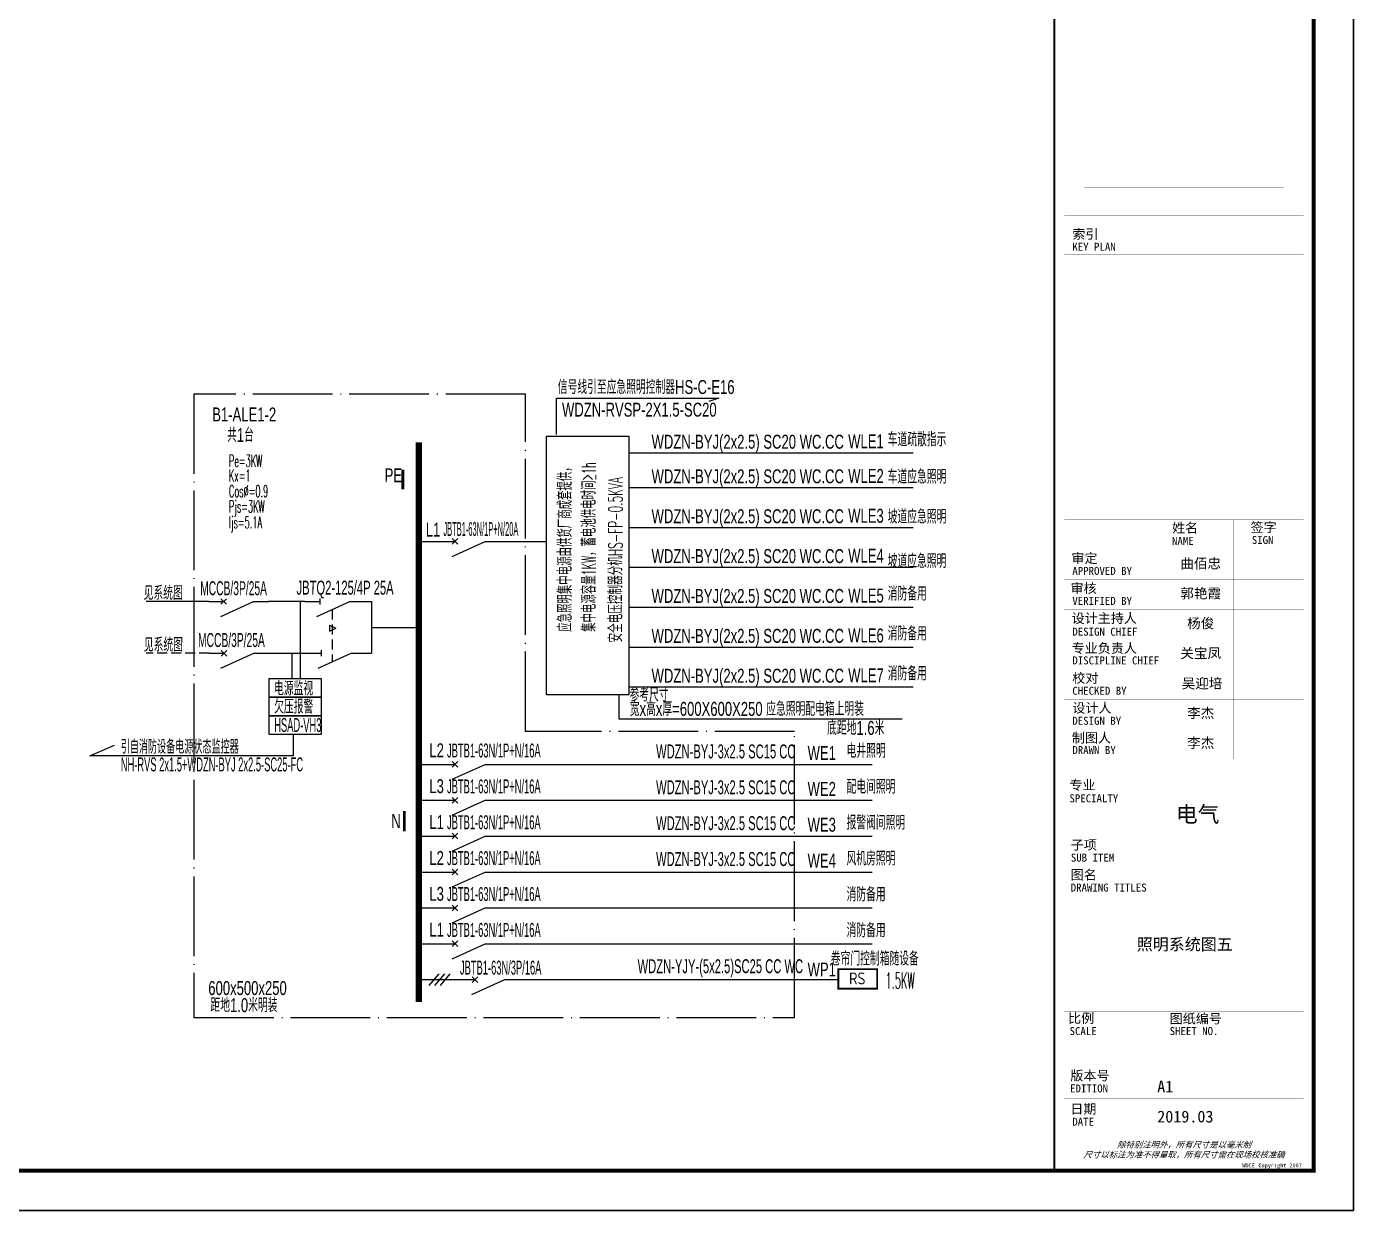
# Model space of a CAD drawing. Extents: x 776418 to 2076422, y -1170708 to 498544.
# Drawn here: x 1210416 to 1243693, y -898526 to -868826 of the extents above; entities that cross this region are included whole.
import ezdxf
from ezdxf.enums import TextEntityAlignment as Align

# ---------------------------------------------------------------- set-up
doc = ezdxf.new("R2010")
doc.units = 0
doc.header["$LTSCALE"] = 1000
doc.header["$MEASUREMENT"] = 0
for name, pattern in [('CONTINOUS', [0]), ('DASH', [0.35, 0.25, -0.1]), ('DOTE', [2.42, 2, -0.2, 0.02, -0.2]), ('HIDDEN', [0.375, 0.25, -0.125])]:
    doc.linetypes.add(name, pattern=pattern)
doc.layers.get('0').update_dxf_attribs({"linetype": 'CONTINUOUS'})
for name, color, linetype in [('D-TEXT', 7, 'CONTINUOUS'), ('DIM-动力', 3, 'CONTINUOUS'), ('DQ', 255, 'CONTINOUS'), ('EL-1', 4, 'DASH'), ('EL-TEXT', 3, 'CONTINUOUS'), ('EQUIP-消防', 80, 'CONTINUOUS'), ('PUB_TEXT', 255, 'CONTINUOUS'), ('SHEET_LINE', 6, 'CONTINUOUS'), ('SHEET_TEXT', 7, 'CONTINUOUS'), ('SIG_TEXT', 7, 'CONTINUOUS'), ('TEL_SYMB', 3, 'CONTINUOUS'), ('TEL_TEXT', 3, 'CONTINUOUS'), ('TEL_TITLE', 7, 'CONTINUOUS'), ('WIRE', 4, 'CONTINUOUS'), ('WIRE-动力', 2, 'CONTINUOUS'), ('WIRE-照明', 1, 'CONTINUOUS'), ('WIRE-通讯', 4, 'CONTINUOUS'), ('XT', 6, 'CONTINUOUS'), ('字', 7, 'CONTINUOUS')]:
    doc.layers.add(name, color=color, linetype=linetype)
doc.styles.add('_COMPLEX', font='ROS', dxfattribs={"width": 0.6, "bigfont": 'JD'})
doc.styles.add('_HZTXT', font='txt.shx', dxfattribs={"width": 0.8, "bigfont": 'HZTXT.shx'})
doc.styles.add('_JD', font='ros.shx', dxfattribs={"width": 0.8, "bigfont": 'JD.shx'})
doc.styles.add('_TEL_DIM', font='SIMPLEX', dxfattribs={"width": 0.7, "height": 3.5, "bigfont": 'HZTXT'})
doc.styles.add('B', font='ros.shx', dxfattribs={"width": 0.8, "bigfont": 'jd.shx'})
doc.styles.add('DIM_FONT', font='SIMPLEX', dxfattribs={"width": 0.7, "bigfont": 'GBCBIG'})
doc.styles.get("Standard").update_dxf_attribs({"font": 'gbenor.shx', "bigfont": 'gbcbig.shx'})
doc.styles.add('华文细黑', font='STXIHEI.TTF')

# ---------------------------------------------------------------- blocks, each defined once
blk = doc.blocks.new('A$C00115E70')
at = {"layer": 'WIRE-通讯', "ltscale": 0.001}
blk.add_lwpolyline([(-84100, 59400), (0, 59400), (0, 0), (-84100, 0)], close=True, dxfattribs=at)
blk = doc.blocks.new('WDCE Copyright200X')
at = {"const_width": 0.016}
blk.add_lwpolyline([(-10.6, 1.26, 1), (-11.4, 1.26, 1)], format="xyb", close=True, dxfattribs=at)
at = {"style": '华文细黑'}
for s, p in [('WDCE ', (-11.46, 0.5)), ('     Copyright ', (-3.51, 0.5))]:
    blk.add_text(s, height=1, dxfattribs=at).set_placement(p, align=Align.BOTTOM_RIGHT)
blk.add_text('c', height=0.6, dxfattribs=at).set_placement((-11.04, 1.35), align=Align.MIDDLE_CENTER)
blk.add_attdef('200X', text='', height=1, dxfattribs=at).set_placement((-0.45, 0.5), align=Align.BOTTOM_RIGHT)
blk = doc.blocks.new('A$C51FB5BAD')
at = {"layer": 'SHEET_LINE', "const_width": 50}
blk.add_lwpolyline([(-6500, -57400), (0, -57400), (0, -6150), (-6500, -6150)], close=True, dxfattribs=at)
at = {"layer": 'SHEET_LINE', "const_width": 5}
for points in [[(-6250, -15740), (-6250, -33443)], [(-6250, -33443), (-250, -33443), (-250, -15740)], [(-5750, -32740), (-750, -32740)], [(-6250, -33443), (-250, -33443)], [(-6250, -34426), (-250, -34426)], [(-6250, -47074), (-250, -47074), (-250, -41074), (-6250, -41074), (-6250, -47074)], [(-3750, -41074), (-3750, -47074)], [(-2000, -41074), (-2000, -47074)], [(-6250, -41824), (-250, -41824)], [(-6250, -42574), (-250, -42574)], [(-6250, -43324), (-250, -43324)], [(-6250, -44074), (-250, -44074)], [(-6250, -44824), (-250, -44824)], [(-6250, -45574), (-250, -45574)], [(-6250, -46324), (-250, -46324)], [(-6250, -47550), (-250, -47550), (-250, -56400), (-6250, -56400), (-6250, -47550)], [(-6250, -49050), (-250, -49050)], [(-6250, -49800), (-250, -49800)], [(-6250, -53400), (-250, -53400)], [(-3750, -53400), (-3750, -54800)], [(-6250, -54800), (-250, -54800)], [(-6250, -55600), (-250, -55600)]]:
    blk.add_lwpolyline(points, dxfattribs=at)
at = {"layer": 'SHEET_TEXT', "xscale": 100, "yscale": 100, "zscale": 100}
blk.add_blockref('WDCE Copyright200X', (-250, -57400), dxfattribs=at).add_auto_attribs({'200X': '2007'})
at = {"layer": 'SHEET_TEXT', "style": '华文细黑'}
for s, height, p in [('索引', 240, (-6050, -33786)), ('KEY PLAN', 200, (-6050, -34126)), ('姓名', 240, (-3550, -41153)), ('签字', 240, (-1581, -41143)), ('NAME', 200, (-3550, -41504)), ('SIGN', 200, (-1550, -41480)), ('审定', 240, (-6073, -41919)), ('APPROVED BY', 200, (-6050, -42256)), ('审核', 240, (-6095, -42671)), ('VERIFIED BY', 200, (-6050, -43009)), ('设计主持人', 240, (-6068, -43424)), ('DESIGN CHIEF', 200, (-6050, -43781)), ('专业负责人', 240, (-6067, -44174)), ('DISCIPLINE CHIEF', 200, (-6050, -44502)), ('校对', 240, (-6050, -44924)), ('CHECKED BY', 200, (-6050, -45263)), ('设计人', 240, (-6050, -45674)), ('DESIGN BY', 200, (-6050, -46017)), ('制图人', 240, (-6061, -46424)), ('DRAWN BY', 200, (-6050, -46750)), ('专业', 240, (-6123, -47607)), ('SPECIALTY', 200, (-6123, -47962)), ('子项', 240, (-6088, -49108)), ('SUB ITEM', 200, (-6088, -49450)), ('图名', 240, (-6091, -49859)), ('DRAWING TITLES', 200, (-6091, -50200)), ('比例', 240, (-6156, -53458)), ('图纸编号', 240, (-3610, -53468)), ('SCALE', 200, (-6119, -53800)), ('SHEET NO.', 200, (-3610, -53800)), ('版本号', 240, (-6100, -54897)), ('EDITION', 200, (-6106, -55239)), ('日期', 240, (-6100, -55732)), ('DATE', 200, (-6050, -56074))]:
    blk.add_text(s, height=height, dxfattribs=at).set_placement(p, align=Align.TOP_LEFT)
at = {"layer": 'SHEET_TEXT', "style": '华文细黑', "oblique": 20}
for s, p in [('尺寸以标注为准不得量取，所有尺寸需在现场校核准确', (-3250, -57000)), ('除特别注明外，所有尺寸是以毫米制', (-3250, -56750))]:
    blk.add_text(s, height=150, dxfattribs=at).set_placement(p, align=Align.MIDDLE_CENTER)
at = {"layer": '字', "style": '华文细黑'}
for s, p in [('A1', (-3921, -55441)), ('2019.03', (-3921, -56193))]:
    blk.add_text(s, height=296.2, dxfattribs=at).set_placement(p)
at = {"layer": '字', "insert": (-2908, -48482), "char_height": 400, "width": 78154.16, "attachment_point": 5, "style": '华文细黑'}
blk.add_mtext('电气', dxfattribs=at)
blk = doc.blocks.new('M_M7')
for p, q in [((-0.25, -0.2), (0, -0.75)), ((-0.047, -0.297), (0.047, -0.203)), ((-0.047, -0.203), (0.047, -0.297))]:
    blk.add_line(p, q)
for points in [[(0, 0), (0, -0.25)], [(0, -0.75), (0, -1)]]:
    blk.add_lwpolyline(points)
at = {"width": 0.8, "flags": 9}
blk.add_attdef('S', (0.25, -0.5), '', height=0.2, dxfattribs=at)
blk = doc.blocks.new('M_M8')
for p, q in [((-0.25, -0.2), (0, -0.75)), ((0.05, -0.25), (-0.05, -0.25))]:
    blk.add_line(p, q)
for points in [[(0, 0), (0, -0.25)], [(0, -0.75), (0, -1)]]:
    blk.add_lwpolyline(points)
at = {"style": 'DIM_FONT', "width": 0.8, "flags": 9}
blk.add_attdef('S', (0.25, -0.5), '', height=0.2, dxfattribs=at)
blk = doc.blocks.new('$equip$00002770')
for p, q in [((-0.65, 0.65), (-0.65, 0)), ((0.65, 0.65), (-0.65, 0.65)), ((0.65, 0), (0.65, 0.65)), ((-0.65, 0), (0.65, 0))]:
    blk.add_line(p, q)
at = {"const_width": 0.06}
blk.add_lwpolyline([(-0.65, 0.65), (-0.65, 0), (0.65, 0), (0.65, 0.65), (-0.65, 0.65), (-0.65, 0)], dxfattribs=at)
for p in [(0, 0.65), (-0.65, 0.325), (0, 0), (0.65, 0.325)]:
    blk.add_point(p)
at = {"color": 7}
blk.add_attdef('$TEXT$', text='', height=0.4, dxfattribs=at).set_placement((-0.014, 0.343), align=Align.MIDDLE_CENTER)
at = {"color": 7, "flags": 1}
for tag, height, p in [('B', 0.4, (0.905, 0.246)), ('A', 0.00002, (0, 0))]:
    blk.add_attdef(tag, text='', height=height, dxfattribs=at).set_placement(p, align=Align.MIDDLE_CENTER)

msp = doc.modelspace()

# ---------------------------------------------------------------- linework, layer by layer
at = {"color": 0, "linetype": 'DOTE'}
for p, q in [((1222929, -878045), (1214615, -878045)), ((1214615, -878045), (1214615, -893686)), ((1222929, -886508), (1222929, -878045)), ((1229679, -886508), (1222929, -886508)), ((1229679, -893686), (1229679, -886508)), ((1214615, -893686), (1229679, -893686))]:
    msp.add_line(p, q, dxfattribs=at)
at = {"color": 1, "linetype": 'Continuous', "const_width": 72.9}
for points in [[(1219856, -879943), (1219856, -880440)], [(1219891, -888503), (1219891, -889013)]]:
    msp.add_lwpolyline(points, dxfattribs=at)
at = {"layer": 'DIM-动力', "ltscale": 0.001}
msp.add_lwpolyline([(1159593, -898526), (1243693, -898526), (1243693, -839126), (1159593, -839126)], close=True, dxfattribs=at)
at = {"layer": 'EL-1'}
msp.add_line((1214993, -884549), (1213419, -884549), dxfattribs=at)
at = {"layer": 'PUB_TEXT'}
for p, q in [((1225269, -885594), (1225269, -886194)), ((1225269, -886194), (1232372, -886194))]:
    msp.add_line(p, q, dxfattribs=at)
at = {"layer": 'TEL_SYMB'}
msp.add_lwpolyline([(1225519, -879102), (1225519, -885594), (1223453, -885594), (1223453, -879102)], close=True, dxfattribs=at)
at = {"layer": 'TEL_TITLE'}
msp.add_lwpolyline([(1159593, -898526), (1243693, -898526), (1243693, -839126), (1159593, -839126)], close=True, dxfattribs=at)
at = {"layer": 'TEL_TITLE', "const_width": 100}
msp.add_lwpolyline([(1162093, -897526), (1242693, -897526), (1242693, -840126), (1162093, -840126)], close=True, dxfattribs=at)
at = {"layer": 'WIRE', "color": 6}
for p, q in [((1212007, -887120), (1212623, -886854)), ((1217099, -887120), (1212007, -887120))]:
    msp.add_line(p, q, dxfattribs=at)
at = {"layer": 'WIRE-动力'}
for p, q in [((1220756, -892589), (1220508, -892883)), ((1220896, -892589), (1220648, -892883)), ((1221036, -892589), (1220788, -892883))]:
    msp.add_line(p, q, dxfattribs=at)
at = {"layer": 'WIRE-照明'}
for p, q in [((1223703, -879058), (1223703, -878150)), ((1227781, -878150), (1227526, -878236)), ((1225519, -879522), (1232654, -879522)), ((1225519, -880390), (1232654, -880390)), ((1225519, -881391), (1232654, -881391)), ((1220258, -881742), (1220790, -881742)), ((1221965, -881742), (1223453, -881742)), ((1225519, -882391), (1232654, -882391)), ((1218710, -883250), (1219070, -883250)), ((1219070, -883250), (1219070, -884549)), ((1225519, -883391), (1232654, -883391)), ((1218018, -883846), (1218018, -883994)), ((1218018, -883846), (1218177, -883920)), ((1218018, -883994), (1218177, -883920)), ((1219070, -883900), (1220258, -883900)), ((1225519, -884392), (1232654, -884392)), ((1218707, -884549), (1219070, -884549)), ((1225519, -885392), (1232654, -885392)), ((1220258, -887336), (1220790, -887336)), ((1221965, -887336), (1231621, -887336)), ((1220258, -888236), (1220790, -888236)), ((1221965, -888236), (1231621, -888236)), ((1220258, -889136), (1220790, -889136)), ((1221965, -889136), (1231621, -889136)), ((1220258, -890036), (1220790, -890036)), ((1221965, -890036), (1231621, -890036)), ((1220258, -890936), (1220790, -890936)), ((1221965, -890936), (1231621, -890936)), ((1220258, -891836), (1220790, -891836)), ((1221965, -891836), (1231621, -891836)), ((1220258, -892736), (1220790, -892736)), ((1220258, -892736), (1221662, -892736)), ((1222600, -892736), (1230774, -892736))]:
    msp.add_line(p, q, dxfattribs=at)
at = {"layer": 'WIRE-照明', "linetype": 'Continuous'}
for p, q in [((1214986, -883250), (1213415, -883250)), ((1217397, -883250), (1216486, -883250)), ((1216493, -884549), (1217430, -884549))]:
    msp.add_line(p, q, dxfattribs=at)
at = {"layer": 'WIRE-照明', "linetype": 'HIDDEN'}
msp.add_line((1218080, -883451), (1218080, -884765), dxfattribs=at)
at = {"layer": 'WIRE-照明'}
msp.add_lwpolyline([(1223703, -878150), (1227781, -878150)], dxfattribs=at)
at = {"layer": 'WIRE-照明', "const_width": 160}
msp.add_lwpolyline([(1220258, -879259), (1220258, -893301)], dxfattribs=at)
at = {"layer": 'XT'}
for p, q in [((1217280, -883250), (1217280, -885181)), ((1217077, -885181), (1217077, -884549)), ((1217099, -886584), (1217099, -887120))]:
    msp.add_line(p, q, dxfattribs=at)
for points in [[(1216504, -885181), (1217804, -885181), (1217804, -885649), (1216504, -885649)], [(1216504, -885649), (1217804, -885649), (1217804, -886116), (1216504, -886116)], [(1216504, -886116), (1217804, -886116), (1217804, -886584), (1216504, -886584)]]:
    msp.add_lwpolyline(points, close=True, dxfattribs=at)

# ---------------------------------------------------------------- block references
msp.add_blockref('A$C51FB5BAD', (1242693, -840126))
at = {"layer": 'DQ', "xscale": 1500, "yscale": 1500, "zscale": 1500, "rotation": 90}
for name, p in [('M_M7', (1220790, -881742)), ('M_M7', (1214986, -883250)), ('M_M8', (1217397, -883250)), ('M_M7', (1214993, -884549)), ('M_M8', (1217430, -884549)), ('M_M7', (1220790, -887336)), ('M_M7', (1220790, -888236)), ('M_M7', (1220790, -889136)), ('M_M7', (1220790, -890036)), ('M_M7', (1220790, -890936)), ('M_M7', (1220790, -891836)), ('M_M7', (1221287, -892736))]:
    msp.add_blockref(name, p, dxfattribs=at)
at = {"layer": 'EQUIP-消防', "xscale": 750, "yscale": 750, "zscale": 750}
msp.add_blockref('$equip$00002770', (1231261, -892963), dxfattribs=at).add_auto_attribs({'$TEXT$': 'RS'})
at = {"layer": 'WIRE-通讯', "ltscale": 0.001}
msp.add_blockref('A$C00115E70', (1243693, -898526), dxfattribs=at)

# ---------------------------------------------------------------- texts
at = {"layer": 'D-TEXT', "style": '_HZTXT', "width": 0.45}
msp.add_text('1.5KW', height=400, dxfattribs=at).set_placement((1231959, -892959))
at = {"layer": 'EL-TEXT', "style": '华文细黑'}
msp.add_text('照明系统图五', height=294, dxfattribs=at).set_placement((1238260, -891998))
at = {"layer": 'PUB_TEXT', "style": '_HZTXT'}
for s, width, p in [('集中电源容量1KW，蓄电池供电时间≥1h', 0.5, (1224693, -884011)), ('安全电压控制器分机HS-FP-0.5KVA ', 0.55, (1225361, -884278)), ('应急照明集中电源由供货厂商成套提供，', 0.5, (1224092, -884011))]:
    msp.add_text(s, height=350, rotation=90, dxfattribs=dict(at, width=width)).set_placement(p)
at = {"layer": 'SHEET_TEXT', "style": '华文细黑'}
msp.add_text('吴迎培', height=250, dxfattribs=at).set_placement((1239385, -885179), align=Align.TOP_LEFT)
for tag, p in [('曲佰忠', (1239862, -882172)), ('郭艳霞', (1239862, -882922)), ('杨俊', (1239862, -883672)), ('关宝凤', (1239862, -884422)), ('李杰', (1239862, -885922)), ('李杰', (1239862, -886672))]:
    msp.add_attdef(tag, text='', height=250, dxfattribs=at).set_placement(p, align=Align.TOP_CENTER)
at = {"layer": 'SIG_TEXT', "style": '_TEL_DIM', "width": 0.5}
for s, p in [('Pe=3KW', (1215493, -879874)), ('Kx=1', (1215493, -880242)), ('Cos%%C=0.9', (1215493, -880633)), ('Pjs=3KW', (1215493, -881016)), ('Ijs=5.1A', (1215493, -881414))]:
    msp.add_text(s, height=300, dxfattribs=at).set_placement(p)
at = {"layer": 'TEL_TEXT', "ltscale": 2}
for s, style, width, p in [('信号线引至应急照明控制器HS-C-E16 ', '_COMPLEX', 0.7, (1223740, -878045)), ('B1-ALE1-2', '_COMPLEX', 0.7, (1215074, -878733)), ('WDZN-RVSP-2X1.5-SC20', '_COMPLEX', 0.7, (1223845, -878613)), ('WDZN-BYJ(2x2.5) SC20 WC.CC', '_COMPLEX', 0.7, (1226091, -879417)), ('WLE1', '_COMPLEX', 0.7, (1231022, -879407)), ('车道疏散指示', '_COMPLEX', 0.7, (1232014, -879359)), ('WDZN-BYJ(2x2.5) SC20 WC.CC', '_COMPLEX', 0.7, (1226091, -880285)), ('WLE2', '_COMPLEX', 0.7, (1231022, -880275)), ('车道应急照明', '_COMPLEX', 0.7, (1232014, -880294)), ('WDZN-BYJ(2x2.5) SC20 WC.CC', '_COMPLEX', 0.7, (1226091, -881286)), ('WLE3', '_COMPLEX', 0.7, (1231022, -881275)), ('坡道应急照明', '_COMPLEX', 0.7, (1232014, -881295)), ('L1', '_COMPLEX', 0.7, (1220429, -881621)), ('JBTB1-63N/1P+N/20A', '_COMPLEX', 0.4, (1220872, -881606)), ('WDZN-BYJ(2x2.5) SC20 WC.CC', '_COMPLEX', 0.7, (1226091, -882286)), ('WLE4', '_COMPLEX', 0.7, (1231022, -882276)), ('坡道应急照明', '_COMPLEX', 0.7, (1232014, -882411)), ('MCCB/3P/25A', '_JD', 0.55, (1214772, -883092)), ('WDZN-BYJ(2x2.5) SC20 WC.CC', '_COMPLEX', 0.7, (1226091, -883286)), ('WLE5', '_COMPLEX', 0.7, (1231022, -883276)), ('消防备用', '_COMPLEX', 0.7, (1232014, -883228)), ('MCCB/3P/25A', '_JD', 0.55, (1214718, -884392)), ('WDZN-BYJ(2x2.5) SC20 WC.CC', '_COMPLEX', 0.7, (1226091, -884287)), ('WLE6', '_COMPLEX', 0.7, (1231022, -884276)), ('消防备用', '_COMPLEX', 0.7, (1232014, -884228)), ('WDZN-BYJ(2x2.5) SC20 WC.CC', '_COMPLEX', 0.7, (1226091, -885287)), ('WLE7', '_COMPLEX', 0.7, (1231022, -885277)), ('消防备用', '_COMPLEX', 0.7, (1232014, -885229)), ('电源监视', '_COMPLEX', 0.7, (1216623, -885606, 37)), ('参考尺寸', '_COMPLEX', 0.7, (1225539, -885761, 0)), ('欠压报警', '_COMPLEX', 0.7, (1216627, -886061, 37)), ('宽x高x厚=600X600X250 应急照明配电箱上明装 ', '_COMPLEX', 0.7, (1225545, -886119, 0)), ('HSAD-VH3', '_COMPLEX', 0.5, (1216628, -886523)), ('底距地1.6米', '_COMPLEX', 0.7, (1230494, -886597, 0)), ('引自消防设备电源状态监控器 ', '_COMPLEX', 0.5, (1212780, -887070)), ('L2', '_COMPLEX', 0.7, (1220518, -887158)), ('JBTB1-63N/1P+N/16A', '_COMPLEX', 0.5, (1220962, -887163)), ('电井照明', '_COMPLEX', 0.7, (1230981, -887172)), ('NH-RVS 2x1.5+WDZN-BYJ 2x2.5-SC25-FC ', '_COMPLEX', 0.5, (1212780, -887512)), ('WDZN-BYJ-3x2.5 SC15 CC', '_COMPLEX', 0.6, (1226204, -887186)), ('WE1', '_COMPLEX', 0.7, (1230004, -887225)), ('L3', '_COMPLEX', 0.7, (1220518, -888058)), ('JBTB1-63N/1P+N/16A', '_COMPLEX', 0.5, (1220962, -888063)), ('WDZN-BYJ-3x2.5 SC15 CC', '_COMPLEX', 0.6, (1226204, -888086)), ('配电间照明', '_COMPLEX', 0.7, (1230981, -888072)), ('L1', '_COMPLEX', 0.7, (1220518, -888958)), ('JBTB1-63N/1P+N/16A', '_COMPLEX', 0.5, (1220962, -888963)), ('WDZN-BYJ-3x2.5 SC15 CC', '_COMPLEX', 0.6, (1226204, -888986)), ('报警阀间照明', '_COMPLEX', 0.7, (1230981, -888972)), ('风机房照明', '_COMPLEX', 0.7, (1230981, -889872)), ('L2', '_COMPLEX', 0.7, (1220518, -889858)), ('JBTB1-63N/1P+N/16A', '_COMPLEX', 0.5, (1220962, -889863)), ('WDZN-BYJ-3x2.5 SC15 CC', '_COMPLEX', 0.6, (1226204, -889886)), ('L3', '_COMPLEX', 0.7, (1220518, -890758)), ('JBTB1-63N/1P+N/16A', '_COMPLEX', 0.5, (1220962, -890763)), ('消防备用', '_COMPLEX', 0.7, (1230981, -890772)), ('L1', '_COMPLEX', 0.7, (1220518, -891658)), ('JBTB1-63N/1P+N/16A', '_COMPLEX', 0.5, (1220962, -891663)), ('消防备用', '_COMPLEX', 0.7, (1230981, -891672)), ('卷帘门控制箱随设备', '_COMPLEX', 0.7, (1230587, -892384)), ('JBTB1-63N/3P/16A', '_COMPLEX', 0.5, (1221286, -892609)), ('WDZN-YJY-(5x2.5)SC25 CC WC ', '_COMPLEX', 0.6, (1225741, -892574)), ('WP1', '_COMPLEX', 0.7, (1230004, -892656))]:
    msp.add_text(s, height=350, dxfattribs=dict(at, style=style, width=width)).set_placement(p)
at = {"layer": 'TEL_TEXT', "linetype": 'Continuous', "style": 'B', "oblique": 0.7}
for s, width, p in [('共1台', 0.7, (1215444, -879248)), ('见系统图', 0.7, (1213353, -883211)), ('JBTQ2-125/4P 25A', 0.6, (1217185, -883078)), ('见系统图', 0.7, (1213357, -884510)), ('600x500x250', 0.7, (1214973, -893122)), ('距地1.0米明装', 0.7, (1215027, -893551))]:
    msp.add_text(s, height=350, dxfattribs=dict(at, width=width)).set_placement(p)
at = {"layer": 'TEL_TEXT', "color": 1, "linetype": 'Continuous', "style": 'B', "oblique": 0.7, "width": 0.7}
for s, p in [('PE', (1219394, -880259)), ('N', (1219561, -888932))]:
    msp.add_text(s, height=350, dxfattribs=at).set_placement(p)
at = {"layer": 'TEL_TEXT', "style": '_COMPLEX', "width": 0.7}
for s, p in [('WE2', (1230004, -888125)), ('WE3', (1230004, -889025)), ('WE4', (1230004, -889925))]:
    msp.add_text(s, height=350, dxfattribs=at).set_placement(p)

doc.saveas('drawing.dxf')
